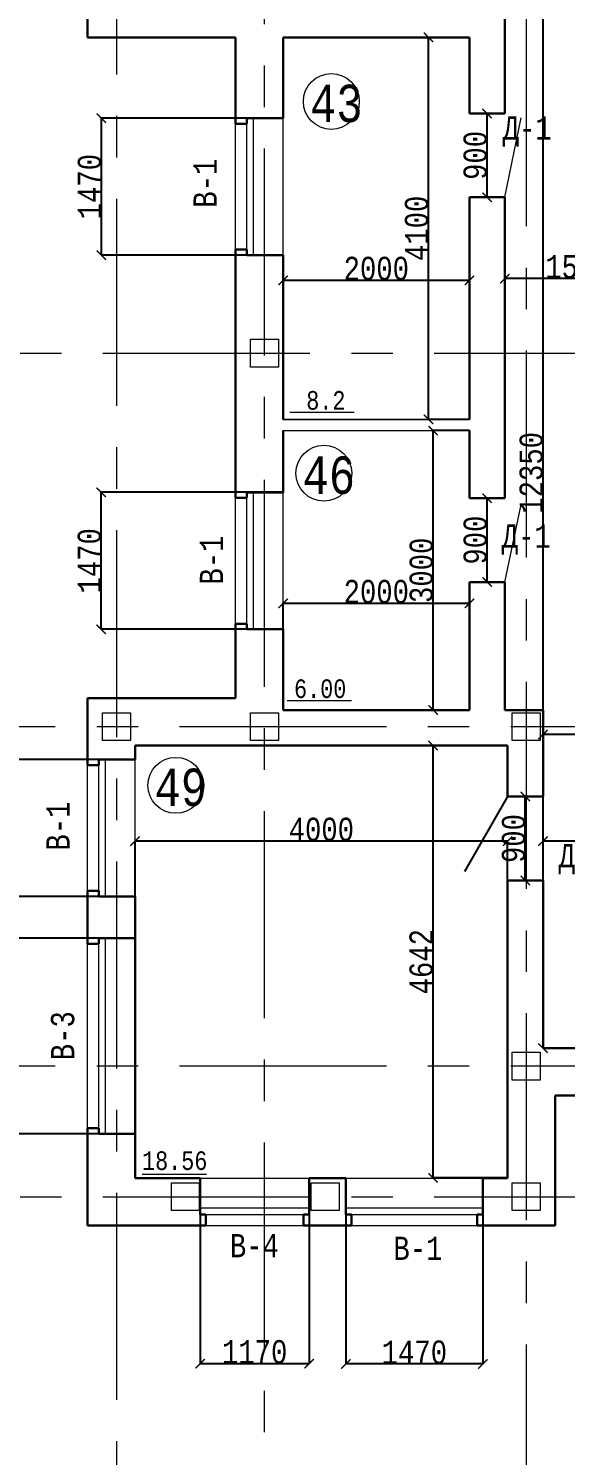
# Model space of a CAD drawing. Header units: millimetres. Extents: x -689206 to 4969298, y -1019800 to 703299.
# Drawn here: x 51259 to 57024, y -363275 to -347960 of the extents above; entities that cross this region are included whole.
import ezdxf

# ---------------------------------------------------------------- set-up
doc = ezdxf.new("R2010")
doc.units = ezdxf.units.MM
doc.linetypes.add('осеваяX2', pattern=[101.6, 63.5, -12.7, 12.7, -12.7])
for name, color, linetype, lineweight in [('несущие', 7, 'Continuous', 30), ('ОКНА', 250, 'Continuous', 20), ('ПЕРЕГОРОДКИ', 252, 'Continuous', 9), ('РАЗМЕРЫ', 7, 'Continuous', 9), ('стены', 7, 'Continuous', 20)]:
    doc.layers.add(name, color=color, linetype=linetype, lineweight=lineweight)
doc.layers.add('четотам', color=7, linetype='Continuous')
doc.styles.add('Аннотативный', font='isocteur.ttf', dxfattribs={"width": 0.7, "height": 250})
doc.dimstyles.new('Аннотативный', dxfattribs={"dimscale": 0, "dimtxt": 250, "dimasz": 100, "dimexe": 1.25, "dimexo": 0.625, "dimtad": 1, "dimdec": 0, "dimtxsty": 'Аннотативный', "dimblk": 'ARCHTICK', "dimcen": 2.5, "dimadec": 0, "dimazin": 0, "dimtfac": 1, "dimtdec": 0, "dimtmove": 0, "dimatfit": 3, "dimfxl": 1, "dimarcsym": 0})

# ---------------------------------------------------------------- blocks, each defined once
blk = doc.blocks.new('_ArchTick')
at = {"color": 0, "linetype": 'ByBlock', "const_width": 0.15}
blk.add_lwpolyline([(-0.5, -0.5), (0.5, 0.5)], dxfattribs=at)
blk = doc.blocks.new('*D1716')
at = {"layer": 'Defpoints', "color": 0, "lineweight": 20, "transparency": 16777216}
for p in [(55603, -352275), (55993, -352275), (55993, -355275)]:
    blk.add_point(p, dxfattribs=at)
at = {"layer": 'стены', "color": 0, "lineweight": -2, "transparency": 16777216}
for p, q in [((55992, -352275), (55602, -352275)), ((55603, -355275), (55603, -352275)), ((55992, -355275), (55602, -355275))]:
    blk.add_line(p, q, dxfattribs=at)
at = {"layer": 'стены', "color": 0, "lineweight": -2, "transparency": 16777216, "xscale": 100, "yscale": 100, "zscale": 100}
for p, rotation in [((55603, -352275), 90), ((55603, -355275), 270)]:
    blk.add_blockref('_ArchTick', p, dxfattribs=dict(at, rotation=rotation))
at = {"layer": 'стены', "color": 0, "lineweight": 5, "transparency": 16777216, "insert": (55478, -353775), "char_height": 250, "attachment_point": 5, "rotation": 90, "style": 'Аннотативный'}
blk.add_mtext('3000', dxfattribs=at)
blk = doc.blocks.new('*D1721')
at = {"layer": 'Defpoints', "color": 0, "lineweight": 20, "transparency": 16777216}
for p in [(55553, -348055), (55993, -348055), (55993, -352155)]:
    blk.add_point(p, dxfattribs=at)
at = {"layer": 'стены', "color": 0, "lineweight": -2, "transparency": 16777216}
for p, q in [((55992, -348055), (55551, -348055)), ((55553, -352155), (55553, -348055)), ((55992, -352155), (55551, -352155))]:
    blk.add_line(p, q, dxfattribs=at)
at = {"layer": 'стены', "color": 0, "lineweight": -2, "transparency": 16777216, "xscale": 100, "yscale": 100, "zscale": 100}
for p, rotation in [((55553, -348055), 90), ((55553, -352155), 270)]:
    blk.add_blockref('_ArchTick', p, dxfattribs=dict(at, rotation=rotation))
at = {"layer": 'стены', "color": 0, "lineweight": 5, "transparency": 16777216, "insert": (55427, -350105), "char_height": 250, "attachment_point": 5, "rotation": 90, "style": 'Аннотативный'}
blk.add_mtext('4100', dxfattribs=at)
blk = doc.blocks.new('*D1722')
at = {"layer": 'Defpoints', "color": 0, "lineweight": 20, "transparency": 16777216}
for p in [(53993, -350663), (53993, -352155), (55993, -352155)]:
    blk.add_point(p, dxfattribs=at)
at = {"layer": 'стены', "color": 0, "lineweight": -2, "transparency": 16777216}
for p, q in [((53993, -352155), (53993, -350662)), ((55993, -350663), (53993, -350663)), ((55993, -352155), (55993, -350662))]:
    blk.add_line(p, q, dxfattribs=at)
at = {"layer": 'стены', "color": 0, "lineweight": -2, "transparency": 16777216, "xscale": 100, "yscale": 100, "zscale": 100, "rotation": 180}
blk.add_blockref('_ArchTick', (53993, -350663), dxfattribs=at)
at = {"layer": 'стены', "color": 0, "lineweight": -2, "transparency": 16777216, "xscale": 100, "yscale": 100, "zscale": 100}
blk.add_blockref('_ArchTick', (55993, -350663), dxfattribs=at)
at = {"layer": 'стены', "color": 0, "lineweight": 5, "transparency": 16777216, "insert": (54993, -350537), "char_height": 250, "attachment_point": 5, "style": 'Аннотативный'}
blk.add_mtext('2000', dxfattribs=at)
blk = doc.blocks.new('*D1723')
at = {"layer": 'Defpoints', "color": 0, "lineweight": 20, "transparency": 16777216}
for p in [(56373, -350644), (56373, -352015), (57943, -352015)]:
    blk.add_point(p, dxfattribs=at)
at = {"layer": 'стены', "color": 0, "lineweight": -2, "transparency": 16777216}
for p, q in [((56373, -352015), (56373, -350642)), ((57943, -350644), (56373, -350644)), ((57943, -352015), (57943, -350642))]:
    blk.add_line(p, q, dxfattribs=at)
at = {"layer": 'стены', "color": 0, "lineweight": -2, "transparency": 16777216, "xscale": 100, "yscale": 100, "zscale": 100, "rotation": 180}
blk.add_blockref('_ArchTick', (56373, -350644), dxfattribs=at)
at = {"layer": 'стены', "color": 0, "lineweight": -2, "transparency": 16777216, "xscale": 100, "yscale": 100, "zscale": 100}
blk.add_blockref('_ArchTick', (57943, -350644), dxfattribs=at)
at = {"layer": 'стены', "color": 0, "lineweight": 5, "transparency": 16777216, "insert": (57158, -350518), "char_height": 250, "attachment_point": 5, "style": 'Аннотативный'}
blk.add_mtext('1570', dxfattribs=at)
blk = doc.blocks.new('*D1724')
at = {"layer": 'Defpoints', "color": 0, "lineweight": 20, "transparency": 16777216}
for p in [(56783, -356682), (56783, -357179), (59693, -357179)]:
    blk.add_point(p, dxfattribs=at)
at = {"layer": 'стены', "color": 0, "lineweight": -2, "transparency": 16777216}
for p, q in [((56783, -357178), (56783, -356681)), ((59693, -356682), (56783, -356682)), ((59693, -357178), (59693, -356681))]:
    blk.add_line(p, q, dxfattribs=at)
at = {"layer": 'стены', "color": 0, "lineweight": -2, "transparency": 16777216, "xscale": 100, "yscale": 100, "zscale": 100, "rotation": 180}
blk.add_blockref('_ArchTick', (56783, -356682), dxfattribs=at)
at = {"layer": 'стены', "color": 0, "lineweight": -2, "transparency": 16777216, "xscale": 100, "yscale": 100, "zscale": 100}
blk.add_blockref('_ArchTick', (59693, -356682), dxfattribs=at)
at = {"layer": 'стены', "color": 0, "lineweight": 5, "transparency": 16777216, "insert": (58238, -356557), "char_height": 250, "attachment_point": 5, "style": 'Аннотативный'}
blk.add_mtext('2910', dxfattribs=at)
blk = doc.blocks.new('*D1712')
at = {"layer": 'Defpoints', "color": 0, "lineweight": 20, "transparency": 16777216}
for p in [(56593, -356204), (56593, -356204), (56593, -357104)]:
    blk.add_point(p, dxfattribs=at)
at = {"layer": 'стены', "color": 0, "lineweight": -2, "transparency": 16777216}
for p, q in [((56593, -357104), (56593, -356204)), ((56594, -356204), (56595, -356204)), ((56594, -357104), (56595, -357104))]:
    blk.add_line(p, q, dxfattribs=at)
at = {"layer": 'стены', "color": 0, "lineweight": -2, "transparency": 16777216, "xscale": 100, "yscale": 100, "zscale": 100}
for p, rotation in [((56593, -356204), 90), ((56593, -357104), 270)]:
    blk.add_blockref('_ArchTick', p, dxfattribs=dict(at, rotation=rotation))
at = {"layer": 'стены', "color": 0, "lineweight": 5, "transparency": 16777216, "insert": (56468, -356654), "char_height": 250, "attachment_point": 5, "rotation": 90, "style": 'Аннотативный'}
blk.add_mtext('900', dxfattribs=at)
blk = doc.blocks.new('*D1713')
at = {"layer": 'Defpoints', "color": 0, "lineweight": 5, "transparency": 16777216}
for p in [(56783, -355536), (62813, -355785), (56783, -355915)]:
    blk.add_point(p, dxfattribs=at)
at = {"layer": 'стены', "color": 0, "lineweight": -2, "transparency": 16777216}
for p, q in [((56783, -355915), (56783, -355535)), ((62813, -355536), (56783, -355536)), ((62813, -355785), (62813, -355535))]:
    blk.add_line(p, q, dxfattribs=at)
at = {"layer": 'стены', "color": 0, "lineweight": -2, "transparency": 16777216, "xscale": 100, "yscale": 100, "zscale": 100, "rotation": 180}
blk.add_blockref('_ArchTick', (56783, -355536), dxfattribs=at)
at = {"layer": 'стены', "color": 0, "lineweight": -2, "transparency": 16777216, "xscale": 100, "yscale": 100, "zscale": 100}
blk.add_blockref('_ArchTick', (62813, -355536), dxfattribs=at)
at = {"layer": 'стены', "color": 0, "lineweight": 5, "transparency": 16777216, "insert": (59798, -355411), "char_height": 250, "attachment_point": 5, "style": 'Аннотативный'}
blk.add_mtext('6030', dxfattribs=at)
blk = doc.blocks.new('*D1728')
at = {"layer": 'Defpoints', "color": 0, "lineweight": 20, "transparency": 16777216}
for p in [(56783, -346555), (56962, -346555), (56962, -358903)]:
    blk.add_point(p, dxfattribs=at)
at = {"layer": 'РАЗМЕРЫ', "color": 0, "lineweight": -2, "transparency": 16777216}
for p, q in [((56962, -346555), (56782, -346555)), ((56783, -358903), (56783, -346555)), ((56962, -358903), (56782, -358903))]:
    blk.add_line(p, q, dxfattribs=at)
at = {"layer": 'РАЗМЕРЫ', "color": 0, "lineweight": -2, "transparency": 16777216, "xscale": 100, "yscale": 100, "zscale": 100}
for p, rotation in [((56783, -346555), 90), ((56783, -358903), 270)]:
    blk.add_blockref('_ArchTick', p, dxfattribs=dict(at, rotation=rotation))
at = {"layer": 'РАЗМЕРЫ', "color": 0, "lineweight": 5, "transparency": 16777216, "insert": (56658, -352729), "char_height": 250, "attachment_point": 5, "rotation": 90, "style": 'Аннотативный'}
blk.add_mtext('12350', dxfattribs=at)
blk = doc.blocks.new('*D1753')
at = {"layer": 'Defpoints', "color": 0, "linetype": 'ByBlock', "lineweight": 0, "transparency": 16777216}
for p in [(54667, -360297), (56137, -360297), (54667, -362293)]:
    blk.add_point(p, dxfattribs=at)
at = {"layer": 'РАЗМЕРЫ', "color": 0, "linetype": 'ByBlock', "lineweight": -2, "transparency": 16777216}
for p, q in [((54667, -360298), (54667, -362294)), ((56137, -360298), (56137, -362294)), ((56137, -362293), (54667, -362293))]:
    blk.add_line(p, q, dxfattribs=at)
at = {"layer": 'РАЗМЕРЫ', "color": 0, "linetype": 'ByBlock', "lineweight": -2, "transparency": 16777216, "xscale": 100, "yscale": 100, "zscale": 100, "rotation": 180}
blk.add_blockref('_ArchTick', (54667, -362293), dxfattribs=at)
at = {"layer": 'РАЗМЕРЫ', "color": 0, "linetype": 'ByBlock', "lineweight": -2, "transparency": 16777216, "xscale": 100, "yscale": 100, "zscale": 100}
blk.add_blockref('_ArchTick', (56137, -362293), dxfattribs=at)
at = {"layer": 'РАЗМЕРЫ', "color": 0, "linetype": 'ByBlock', "lineweight": 5, "transparency": 16777216, "insert": (55402, -362168), "char_height": 250, "attachment_point": 5, "style": 'Аннотативный'}
blk.add_mtext('1470', dxfattribs=at)
blk = doc.blocks.new('*D1754')
at = {"layer": 'Defpoints', "color": 0, "linetype": 'ByBlock', "lineweight": 0, "transparency": 16777216}
for p in [(50425, -357723), (52403, -357723), (52403, -359823)]:
    blk.add_point(p, dxfattribs=at)
at = {"layer": 'РАЗМЕРЫ', "color": 0, "linetype": 'ByBlock', "lineweight": -2, "transparency": 16777216}
for p, q in [((52403, -357723), (50424, -357723)), ((50425, -359823), (50425, -357723)), ((52403, -359823), (50424, -359823))]:
    blk.add_line(p, q, dxfattribs=at)
at = {"layer": 'РАЗМЕРЫ', "color": 0, "linetype": 'ByBlock', "lineweight": -2, "transparency": 16777216, "xscale": 100, "yscale": 100, "zscale": 100}
for p, rotation in [((50425, -357723), 90), ((50425, -359823), 270)]:
    blk.add_blockref('_ArchTick', p, dxfattribs=dict(at, rotation=rotation))
at = {"layer": 'РАЗМЕРЫ', "color": 0, "linetype": 'ByBlock', "lineweight": 5, "transparency": 16777216, "insert": (50300, -358773), "char_height": 250, "attachment_point": 5, "rotation": 90, "style": 'Аннотативный'}
blk.add_mtext('2100', dxfattribs=at)
blk = doc.blocks.new('*D1755')
at = {"layer": 'Defpoints', "color": 0, "linetype": 'ByBlock', "lineweight": 0, "transparency": 16777216}
for p in [(50425, -355805), (52403, -355805), (52403, -357275)]:
    blk.add_point(p, dxfattribs=at)
at = {"layer": 'РАЗМЕРЫ', "color": 0, "linetype": 'ByBlock', "lineweight": -2, "transparency": 16777216}
for p, q in [((52403, -355805), (50424, -355805)), ((50425, -357275), (50425, -355805)), ((52403, -357275), (50424, -357275))]:
    blk.add_line(p, q, dxfattribs=at)
at = {"layer": 'РАЗМЕРЫ', "color": 0, "linetype": 'ByBlock', "lineweight": -2, "transparency": 16777216, "xscale": 100, "yscale": 100, "zscale": 100}
for p, rotation in [((50425, -355805), 90), ((50425, -357275), 270)]:
    blk.add_blockref('_ArchTick', p, dxfattribs=dict(at, rotation=rotation))
at = {"layer": 'РАЗМЕРЫ', "color": 0, "linetype": 'ByBlock', "lineweight": 5, "transparency": 16777216, "insert": (50300, -356540), "char_height": 250, "attachment_point": 5, "rotation": 90, "style": 'Аннотативный'}
blk.add_mtext('1470', dxfattribs=at)
blk = doc.blocks.new('*D1767')
at = {"layer": 'Defpoints', "color": 0, "linetype": 'ByBlock', "lineweight": 20, "transparency": 16777216}
for p in [(55602, -355655), (56403, -355655), (56403, -360297)]:
    blk.add_point(p, dxfattribs=at)
at = {"layer": 'РАЗМЕРЫ', "color": 0, "linetype": 'ByBlock', "lineweight": -2, "transparency": 16777216}
for p, q in [((56403, -355655), (55601, -355655)), ((55602, -360297), (55602, -355655)), ((56403, -360297), (55601, -360297))]:
    blk.add_line(p, q, dxfattribs=at)
at = {"layer": 'РАЗМЕРЫ', "color": 0, "linetype": 'ByBlock', "lineweight": -2, "transparency": 16777216, "xscale": 100, "yscale": 100, "zscale": 100}
for p, rotation in [((55602, -355655), 90), ((55602, -360297), 270)]:
    blk.add_blockref('_ArchTick', p, dxfattribs=dict(at, rotation=rotation))
at = {"layer": 'РАЗМЕРЫ', "color": 0, "linetype": 'ByBlock', "lineweight": 5, "transparency": 16777216, "insert": (55476, -357976), "char_height": 250, "attachment_point": 5, "rotation": 90, "style": 'Аннотативный'}
blk.add_mtext('4642', dxfattribs=at)
blk = doc.blocks.new('*D1768')
at = {"layer": 'Defpoints', "color": 0, "linetype": 'ByBlock', "lineweight": 20, "transparency": 16777216}
for p in [(52403, -356682), (52403, -360297), (56403, -360297)]:
    blk.add_point(p, dxfattribs=at)
at = {"layer": 'РАЗМЕРЫ', "color": 0, "linetype": 'ByBlock', "lineweight": -2, "transparency": 16777216}
for p, q in [((52403, -360297), (52403, -356681)), ((56403, -356682), (52403, -356682)), ((56403, -360297), (56403, -356681))]:
    blk.add_line(p, q, dxfattribs=at)
at = {"layer": 'РАЗМЕРЫ', "color": 0, "linetype": 'ByBlock', "lineweight": -2, "transparency": 16777216, "xscale": 100, "yscale": 100, "zscale": 100, "rotation": 180}
blk.add_blockref('_ArchTick', (52403, -356682), dxfattribs=at)
at = {"layer": 'РАЗМЕРЫ', "color": 0, "linetype": 'ByBlock', "lineweight": -2, "transparency": 16777216, "xscale": 100, "yscale": 100, "zscale": 100}
blk.add_blockref('_ArchTick', (56403, -356682), dxfattribs=at)
at = {"layer": 'РАЗМЕРЫ', "color": 0, "linetype": 'ByBlock', "lineweight": 13, "transparency": 16777216, "insert": (54403, -356557), "char_height": 250, "attachment_point": 5, "style": 'Аннотативный'}
blk.add_mtext('4000', dxfattribs=at)
blk = doc.blocks.new('*D1769')
at = {"layer": 'Defpoints', "color": 0, "linetype": 'ByBlock', "lineweight": 0, "transparency": 16777216}
for p in [(52039, -352938), (53993, -352938), (53993, -354408)]:
    blk.add_point(p, dxfattribs=at)
at = {"layer": 'РАЗМЕРЫ', "color": 0, "linetype": 'ByBlock', "lineweight": -2, "transparency": 16777216}
for p, q in [((53992, -352938), (52038, -352938)), ((52039, -354408), (52039, -352938)), ((53992, -354408), (52038, -354408))]:
    blk.add_line(p, q, dxfattribs=at)
at = {"layer": 'РАЗМЕРЫ', "color": 0, "linetype": 'ByBlock', "lineweight": -2, "transparency": 16777216, "xscale": 100, "yscale": 100, "zscale": 100}
for p, rotation in [((52039, -352938), 90), ((52039, -354408), 270)]:
    blk.add_blockref('_ArchTick', p, dxfattribs=dict(at, rotation=rotation))
at = {"layer": 'РАЗМЕРЫ', "color": 0, "linetype": 'ByBlock', "lineweight": 5, "transparency": 16777216, "insert": (51914, -353673), "char_height": 250, "attachment_point": 5, "rotation": 90, "style": 'Аннотативный'}
blk.add_mtext('1470', dxfattribs=at)
blk = doc.blocks.new('*D1770')
at = {"layer": 'Defpoints', "color": 0, "linetype": 'ByBlock', "lineweight": 20, "transparency": 16777216}
for p in [(53993, -354130), (53993, -355275), (55993, -355275)]:
    blk.add_point(p, dxfattribs=at)
at = {"layer": 'РАЗМЕРЫ', "color": 0, "linetype": 'ByBlock', "lineweight": -2, "transparency": 16777216}
for p, q in [((53993, -355275), (53993, -354129)), ((55993, -354130), (53993, -354130)), ((55993, -355275), (55993, -354129))]:
    blk.add_line(p, q, dxfattribs=at)
at = {"layer": 'РАЗМЕРЫ', "color": 0, "linetype": 'ByBlock', "lineweight": -2, "transparency": 16777216, "xscale": 100, "yscale": 100, "zscale": 100, "rotation": 180}
blk.add_blockref('_ArchTick', (53993, -354130), dxfattribs=at)
at = {"layer": 'РАЗМЕРЫ', "color": 0, "linetype": 'ByBlock', "lineweight": -2, "transparency": 16777216, "xscale": 100, "yscale": 100, "zscale": 100}
blk.add_blockref('_ArchTick', (55993, -354130), dxfattribs=at)
at = {"layer": 'РАЗМЕРЫ', "color": 0, "linetype": 'ByBlock', "lineweight": 5, "transparency": 16777216, "insert": (54993, -354005), "char_height": 250, "attachment_point": 5, "style": 'Аннотативный'}
blk.add_mtext('2000', dxfattribs=at)
blk = doc.blocks.new('*D1791')
at = {"layer": 'Defpoints', "color": 0, "linetype": 'ByBlock', "lineweight": 20, "transparency": 16777216}
for p in [(56183, -348872), (56183, -348872), (56183, -349772)]:
    blk.add_point(p, dxfattribs=at)
at = {"layer": 'ПЕРЕГОРОДКИ', "color": 0, "linetype": 'ByBlock', "lineweight": -2, "transparency": 16777216}
for p, q in [((56183, -348872), (56184, -348872)), ((56183, -349772), (56183, -348872)), ((56183, -349772), (56184, -349772))]:
    blk.add_line(p, q, dxfattribs=at)
at = {"layer": 'ПЕРЕГОРОДКИ', "color": 0, "linetype": 'ByBlock', "lineweight": -2, "transparency": 16777216, "xscale": 100, "yscale": 100, "zscale": 100}
for p, rotation in [((56183, -348872), 90), ((56183, -349772), 270)]:
    blk.add_blockref('_ArchTick', p, dxfattribs=dict(at, rotation=rotation))
at = {"layer": 'ПЕРЕГОРОДКИ', "color": 0, "linetype": 'ByBlock', "lineweight": 5, "transparency": 16777216, "insert": (56057, -349322), "char_height": 250, "attachment_point": 5, "rotation": 90, "style": 'Аннотативный'}
blk.add_mtext('900', dxfattribs=at)
blk = doc.blocks.new('*D1792')
at = {"layer": 'Defpoints', "color": 0, "linetype": 'ByBlock', "lineweight": 20, "transparency": 16777216}
for p in [(56183, -353001), (56183, -353001), (56183, -353901)]:
    blk.add_point(p, dxfattribs=at)
at = {"layer": 'ПЕРЕГОРОДКИ', "color": 0, "linetype": 'ByBlock', "lineweight": -2, "transparency": 16777216}
for p, q in [((56183, -353001), (56184, -353001)), ((56183, -353901), (56183, -353001)), ((56183, -353901), (56184, -353901))]:
    blk.add_line(p, q, dxfattribs=at)
at = {"layer": 'ПЕРЕГОРОДКИ', "color": 0, "linetype": 'ByBlock', "lineweight": -2, "transparency": 16777216, "xscale": 100, "yscale": 100, "zscale": 100}
for p, rotation in [((56183, -353001), 90), ((56183, -353901), 270)]:
    blk.add_blockref('_ArchTick', p, dxfattribs=dict(at, rotation=rotation))
at = {"layer": 'ПЕРЕГОРОДКИ', "color": 0, "linetype": 'ByBlock', "lineweight": 5, "transparency": 16777216, "insert": (56057, -353451), "char_height": 250, "attachment_point": 5, "rotation": 90, "style": 'Аннотативный'}
blk.add_mtext('900', dxfattribs=at)
blk = doc.blocks.new('*D3588')
at = {"layer": 'Defpoints', "color": 0, "lineweight": 0, "ltscale": 35, "transparency": 16777216}
for p in [(52041, -348922), (53993, -348922), (53993, -350392)]:
    blk.add_point(p, dxfattribs=at)
at = {"layer": 'РАЗМЕРЫ', "color": 0, "lineweight": -2, "ltscale": 35, "transparency": 16777216}
for p, q in [((53992, -348922), (52039, -348922)), ((52041, -350392), (52041, -348922)), ((53992, -350392), (52039, -350392))]:
    blk.add_line(p, q, dxfattribs=at)
at = {"layer": 'РАЗМЕРЫ', "color": 0, "lineweight": -2, "ltscale": 35, "transparency": 16777216, "xscale": 100, "yscale": 100, "zscale": 100}
for p, rotation in [((52041, -348922), 90), ((52041, -350392), 270)]:
    blk.add_blockref('_ArchTick', p, dxfattribs=dict(at, rotation=rotation))
at = {"layer": 'РАЗМЕРЫ', "color": 0, "lineweight": 0, "ltscale": 35, "transparency": 16777216, "insert": (51915, -349657), "char_height": 250, "attachment_point": 5, "rotation": 90, "style": 'Аннотативный'}
blk.add_mtext('1470', dxfattribs=at)
blk = doc.blocks.new('*D3589')
at = {"layer": 'Defpoints', "color": 0, "lineweight": 0, "ltscale": 35, "transparency": 16777216}
for p in [(53102, -360297), (54272, -360297), (54272, -362289)]:
    blk.add_point(p, dxfattribs=at)
at = {"layer": 'РАЗМЕРЫ', "color": 0, "lineweight": -2, "ltscale": 35, "transparency": 16777216}
for p, q in [((53102, -360298), (53102, -362291)), ((54272, -360298), (54272, -362291)), ((53102, -362289), (54272, -362289))]:
    blk.add_line(p, q, dxfattribs=at)
at = {"layer": 'РАЗМЕРЫ', "color": 0, "lineweight": -2, "ltscale": 35, "transparency": 16777216, "xscale": 100, "yscale": 100, "zscale": 100, "rotation": 180}
blk.add_blockref('_ArchTick', (53102, -362289), dxfattribs=at)
at = {"layer": 'РАЗМЕРЫ', "color": 0, "lineweight": -2, "ltscale": 35, "transparency": 16777216, "xscale": 100, "yscale": 100, "zscale": 100}
blk.add_blockref('_ArchTick', (54272, -362289), dxfattribs=at)
at = {"layer": 'РАЗМЕРЫ', "color": 0, "lineweight": 0, "ltscale": 35, "transparency": 16777216, "insert": (53687, -362164), "char_height": 250, "attachment_point": 5, "style": 'Аннотативный'}
blk.add_mtext('1170', dxfattribs=at)

msp = doc.modelspace()

# ---------------------------------------------------------------- linework, layer by layer
at = {"layer": 'несущие', "color": 0}
for p, q in [((52403.4, -357722.8), (52013.4, -357722.8)), ((52013.4, -357722.8), (52013.4, -357782.8)), ((52013.4, -357782.8), (51893.4, -357782.8)), ((56137.3, -360297.4), (56403.4, -360297.4)), ((56077.3, -360807.4), (56913.4, -360807.4))]:
    msp.add_line(p, q, dxfattribs=at)
at = {"layer": 'несущие', "lineweight": 30}
for p, q in [((52013.4, -359762.8), (51893.4, -359762.8)), ((52013.4, -359822.8), (52013.4, -359762.8)), ((52013.4, -359822.8), (52403.4, -359822.8)), ((52403.4, -360297.4), (53101.6, -360297.4)), ((53101.6, -360297.4), (53101.6, -360687.4)), ((54271.6, -360297.4), (54667.3, -360297.4)), ((54667.3, -360297.4), (54667.3, -360687.4)), ((52403.4, -360807.4), (51893.4, -360807.4)), ((52403.4, -360807.4), (53161.6, -360807.4)), ((54211.6, -360807.4), (54727.3, -360807.4))]:
    msp.add_line(p, q, dxfattribs=at)
at = {"layer": 'ОКНА', "lineweight": 13}
for p, q in [((53602.7, -350332.3), (53602.7, -348982.3)), ((53672.7, -348922.3), (53672.7, -350392.3)), ((53602.7, -354348.4), (53602.7, -352998.4)), ((53672.7, -352938.4), (53672.7, -354408.4)), ((52013.4, -357215.2), (52013.4, -355865.2)), ((52083.4, -355805.2), (52083.4, -357275.2)), ((52083.4, -357722.8), (52083.4, -359822.8)), ((52013.4, -359762.8), (52013.4, -357782.8)), ((53101.6, -360297.4), (54271.6, -360297.4)), ((53101.6, -360617.4), (54271.6, -360617.4)), ((54667.3, -360617.4), (56137.3, -360617.4)), ((53161.6, -360687.4), (54211.6, -360687.4)), ((53161.6, -360807.4), (54211.6, -360807.4)), ((54727.3, -360687.4), (56077.3, -360687.4))]:
    msp.add_line(p, q, dxfattribs=at)
at = {"layer": 'ОКНА', "lineweight": 25}
msp.add_line((52403.4, -357722.8), (52403.4, -359822.8), dxfattribs=at)
at = {"layer": 'ОКНА', "color": 0, "lineweight": 13}
for p, q in [((54667.3, -360297.4), (56137.3, -360297.4)), ((54727.3, -360807.4), (56077.3, -360807.4))]:
    msp.add_line(p, q, dxfattribs=at)
at = {"layer": 'ПЕРЕГОРОДКИ', "color": 18, "linetype": 'ByBlock', "lineweight": 9, "true_color": 0x000000}
for p, q in [((56372.7, -349771.6), (56549.4, -348918.2)), ((56372.7, -353901.5), (56543.7, -353086))]:
    msp.add_line(p, q, dxfattribs=at)
at = {"layer": 'ПЕРЕГОРОДКИ', "color": 18, "linetype": 'ByBlock', "lineweight": 30, "true_color": 0x000000}
for p, q in [((55992.7, -353001.5), (56372.7, -353001.5)), ((56372.7, -353901.5), (55992.7, -353901.5)), ((56372.7, -353901.5), (56372.7, -354180.1))]:
    msp.add_line(p, q, dxfattribs=at)
at = {"layer": 'РАЗМЕРЫ', "linetype": 'осеваяX2', "lineweight": 5, "ltscale": 35}
for p, q in [((53792.7, -379917.7), (53792.7, -330080)), ((56603.4, -330080), (56603.4, -379917.7)), ((52203.4, -342675.4), (52203.4, -379917.7)), ((108442.7, -355453.3), (41390, -355453.3)), ((108442.7, -359098.1), (41390, -359098.1))]:
    msp.add_line(p, q, dxfattribs=at)
at = {"layer": 'РАЗМЕРЫ', "color": 0, "lineweight": 30}
for p, q in [((53602.7, -348982.3), (53482.7, -348982.3)), ((53602.7, -348922.3), (53602.7, -348982.3)), ((53602.7, -348922.3), (53992.7, -348922.3)), ((53602.7, -350332.3), (53482.7, -350332.3)), ((53602.7, -350392.3), (53602.7, -350332.3)), ((53602.7, -350392.3), (53992.7, -350392.3)), ((53602.7, -352998.4), (53482.7, -352998.4)), ((53602.7, -352938.4), (53602.7, -352998.4)), ((53602.7, -352938.4), (53992.7, -352938.4))]:
    msp.add_line(p, q, dxfattribs=at)
at = {"layer": 'РАЗМЕРЫ', "lineweight": 13}
for p, q in [((53482.7, -350332.3), (53482.7, -348982.3)), ((53992.7, -350392.3), (53992.7, -348922.3)), ((53482.7, -354348.4), (53482.7, -352998.4)), ((53992.7, -354408.4), (53992.7, -352938.4)), ((51893.4, -357215.2), (51893.4, -355865.2)), ((52403.4, -357275.2), (52403.4, -355805.2)), ((51893.4, -359762.8), (51893.4, -357782.8))]:
    msp.add_line(p, q, dxfattribs=at)
at = {"layer": 'РАЗМЕРЫ', "color": 18, "linetype": 'ByBlock', "lineweight": 30, "true_color": 0x000000}
for p, q in [((56372.7, -348871.6), (55992.7, -348871.6)), ((55992.7, -349771.6), (56372.7, -349771.6))]:
    msp.add_line(p, q, dxfattribs=at)
at = {"layer": 'РАЗМЕРЫ'}
for p, q in [((54064.6, -352077.9), (54753.8, -352077.9)), ((52479.3, -360256.2), (53168.5, -360256.2))]:
    msp.add_line(p, q, dxfattribs=at)
at = {"layer": 'РАЗМЕРЫ', "lineweight": 30}
for p, q in [((53602.7, -354348.4), (53482.7, -354348.4)), ((53602.7, -354408.4), (53602.7, -354348.4)), ((53602.7, -354408.4), (53992.7, -354408.4)), ((52013.4, -355865.2), (51893.4, -355865.2)), ((52013.4, -355805.2), (52013.4, -355865.2)), ((52013.4, -355805.2), (52403.4, -355805.2)), ((52013.4, -357215.2), (51893.4, -357215.2)), ((52013.4, -357275.2), (52013.4, -357215.2)), ((52013.4, -357275.2), (52403.4, -357275.2)), ((53101.6, -360687.4), (53161.6, -360687.4)), ((53161.6, -360687.4), (53161.6, -360807.4)), ((54271.6, -360687.4), (54211.6, -360687.4)), ((54211.6, -360687.4), (54211.6, -360807.4)), ((54667.3, -360687.4), (54727.3, -360687.4)), ((54727.3, -360687.4), (54727.3, -360807.4)), ((56137.3, -360687.4), (56077.3, -360687.4)), ((56077.3, -360687.4), (56077.3, -360807.4))]:
    msp.add_line(p, q, dxfattribs=at)
at = {"layer": 'РАЗМЕРЫ', "color": 18, "true_color": 0x000000}
msp.add_line((54036.3, -355172.5), (54725.5, -355172.5), dxfattribs=at)
at = {"layer": 'стены', "lineweight": 30}
for p, q in [((51893.4, -345628.5), (51893.4, -348055.4)), ((56372.7, -348871.6), (56372.7, -347675.4)), ((52403.4, -348055.4), (51893.4, -348055.4)), ((52403.4, -348055.4), (53482.7, -348055.4)), ((53482.7, -348982.3), (53482.7, -348055.4)), ((53992.7, -348055.4), (54705.7, -348055.4)), ((55992.7, -348055.4), (53992.7, -348055.4)), ((53992.7, -348055.4), (53992.7, -348922.3)), ((56372.7, -353001.5), (56372.7, -349771.6)), ((53482.7, -352998.4), (53482.7, -350332.3)), ((53992.7, -350392.3), (53992.7, -352155.4)), ((53992.7, -352275.4), (53992.7, -352938.4)), ((55992.7, -352275.4), (55992.7, -353001.5)), ((55992.7, -353901.5), (55992.7, -355275.4)), ((56372.7, -355275.4), (56372.7, -353901.5)), ((53482.7, -355145.4), (53482.7, -354348.4)), ((53992.7, -355275.4), (53992.7, -354408.4)), ((53992.7, -355275.4), (53992.7, -354408.4)), ((51893.4, -355865.2), (51893.4, -355145.4)), ((51893.4, -355145.4), (53482.7, -355145.4)), ((53992.7, -355275.4), (54705.7, -355275.4)), ((54705.7, -355275.4), (53992.7, -355275.4)), ((54705.7, -355275.4), (55992.7, -355275.4)), ((56372.7, -355275.4), (56783.4, -355275.4)), ((56783.4, -356203.9), (56783.4, -355275.4)), ((52403.4, -355805.2), (52403.4, -355655.4)), ((52403.4, -355655.4), (54705.7, -355655.4)), ((54705.7, -355655.4), (56403.4, -355655.4)), ((56403.4, -356203.9), (56403.4, -355655.4)), ((56783.4, -356203.9), (56403.4, -356203.9)), ((56403.4, -360297.4), (56403.4, -357103.9)), ((56403.4, -357103.9), (56783.4, -357103.9)), ((56783.4, -358902.5), (56783.4, -357103.9)), ((51893.4, -357782.8), (51893.4, -357215.2)), ((52403.4, -357722.8), (52403.4, -357275.2)), ((56783.4, -358902.5), (57141.3, -358902.5)), ((57201.3, -359412.5), (56913.4, -359412.5)), ((56913.4, -360807.4), (56913.4, -359412.5)), ((51893.4, -360807.4), (51893.4, -359762.8)), ((52403.4, -360297.4), (52403.4, -359822.8)), ((54271.6, -360297.4), (54271.6, -360687.4))]:
    msp.add_line(p, q, dxfattribs=at)
at = {"layer": 'стены', "lineweight": 25}
for p, q in [((55992.7, -348055.4), (54705.7, -348055.4)), ((53992.7, -352938.4), (53992.7, -352275.4))]:
    msp.add_line(p, q, dxfattribs=at)
at = {"layer": 'стены', "color": 7, "lineweight": 30, "true_color": 0xffffff}
for p, q in [((55992.7, -348871.6), (55992.7, -348055.4)), ((55992.7, -352155.4), (55992.7, -349771.6))]:
    msp.add_line(p, q, dxfattribs=at)
at = {"layer": 'стены', "color": 18, "lineweight": 30, "true_color": 0x000000}
for p, q in [((55992.7, -348871.6), (55992.7, -348055.4)), ((55992.7, -352155.4), (55992.7, -349771.6)), ((56137.3, -360297.4), (56137.3, -360687.4))]:
    msp.add_line(p, q, dxfattribs=at)
at = {"layer": 'стены', "linetype": 'осеваяX2', "lineweight": 5, "ltscale": 35}
for p, q in [((41390, -351445.4), (108442.7, -351445.4)), ((41390, -360497.4), (108442.7, -360497.4))]:
    msp.add_line(p, q, dxfattribs=at)
at = {"layer": 'стены', "lineweight": 13}
for p, q in [((55992.7, -352155.4), (53992.7, -352155.4)), ((53992.7, -352155.4), (55992.7, -352155.4)), ((53992.7, -352275.4), (55992.7, -352275.4))]:
    msp.add_line(p, q, dxfattribs=at)
at = {"layer": 'стены', "color": 7, "lineweight": 25, "true_color": 0xffffff}
msp.add_line((56403.4, -356203.9), (55938.4, -357009.2), dxfattribs=at)
at = {"layer": 'стены', "lineweight": 20}
for points in [[(53642.7, -351295.4), (53942.7, -351295.4), (53942.7, -351595.4), (53642.7, -351595.4)], [(52053.4, -355303.3), (52353.4, -355303.3), (52353.4, -355603.3), (52053.4, -355603.3)], [(53642.7, -355303.3), (53942.7, -355303.3), (53942.7, -355603.3), (53642.7, -355603.3)], [(56453.4, -355303.3), (56753.4, -355303.3), (56753.4, -355603.3), (56453.4, -355603.3)], [(56453.4, -358948.1), (56753.4, -358948.1), (56753.4, -359248.1), (56453.4, -359248.1)], [(52792.7, -360347.4), (53092.7, -360347.4), (53092.7, -360647.4), (52792.7, -360647.4)], [(54292.7, -360347.4), (54592.7, -360347.4), (54592.7, -360647.4), (54292.7, -360647.4)], [(56453.4, -360347.4), (56753.4, -360347.4), (56753.4, -360647.4), (56453.4, -360647.4)]]:
    msp.add_lwpolyline(points, close=True, dxfattribs=at)
at = {"layer": 'четотам', "lineweight": 13}
for centre in [(54510, -348743), (54430, -352733), (52840, -356083)]:
    msp.add_circle(centre, 300, dxfattribs=at)

# ---------------------------------------------------------------- texts
at = {"layer": 'РАЗМЕРЫ', "lineweight": 13, "ltscale": 150, "char_height": 401.1, "width": 1460, "attachment_point": 1, "style": 'Аннотативный'}
for s, insert in [('43', (54282, -348563.1)), ('46', (54202, -352553.1)), ('49', (52612, -355903.1))]:
    msp.add_mtext(s, dxfattribs=dict(at, insert=insert))
at = {"layer": 'РАЗМЕРЫ', "lineweight": 20, "ltscale": 150, "char_height": 250, "width": 922.913, "attachment_point": 1, "style": 'Аннотативный'}
for s, insert in [('Д-1', (56350, -348902.5)), ('Д-1', (56340, -353282.5)), ('Д-1', (56950, -356712.5)), ('В-4', (53420.9, -360897.5)), ('В-1', (55176.9, -360926.2))]:
    msp.add_mtext(s, dxfattribs=dict(at, insert=insert))
at = {"layer": 'РАЗМЕРЫ', "lineweight": 20, "ltscale": 150, "char_height": 250, "width": 922.913, "attachment_point": 1, "rotation": 90, "style": 'Аннотативный'}
for s, insert in [('В-1', (53030, -349883)), ('В-1', (53098.2, -353928.2)), ('В-1', (51450, -356783)), ('В-3', (51500, -359033))]:
    msp.add_mtext(s, dxfattribs=dict(at, insert=insert))
at = {"layer": 'РАЗМЕРЫ', "char_height": 200, "width": 656.117, "attachment_point": 1, "style": 'Аннотативный'}
for s, insert in [('8.2', (54241.2, -351850.9)), ('18.56', (52477.9, -360010.8))]:
    msp.add_mtext(s, dxfattribs=dict(at, insert=insert))
at = {"layer": 'РАЗМЕРЫ', "color": 18, "true_color": 0x000000, "insert": (54109.8, -354945.5), "char_height": 200, "width": 656.117, "attachment_point": 1, "style": 'Аннотативный'}
msp.add_mtext('6.00', dxfattribs=at)

# ---------------------------------------------------------------- dimensions: what is measured, and where the dimension line sits
at = {"layer": 'ПЕРЕГОРОДКИ', "color": 18, "linetype": 'ByBlock', "lineweight": 5, "true_color": 0x000000}
for base, p1, p2, picture, middle in [((56182.7, -348871.6), (56182.7, -349771.6), (56182.7, -348871.6), '*D1791', (56057.1, -349321.6)), ((56182.7, -353001.5), (56182.7, -353901.5), (56182.7, -353001.5), '*D1792', (56057.1, -353451.5))]:
    dim = msp.add_linear_dim(base=base, p1=p1, p2=p2, angle=90, dimstyle='Аннотативный', dxfattribs=at)
    dim.commit()
    dim.dimension.update_dxf_attribs({"geometry": picture, "text_midpoint": middle})
at = {"layer": 'РАЗМЕРЫ', "lineweight": 5}
dim = msp.add_linear_dim(base=(56783.4, -346555.4), p1=(56962.3, -358902.5), p2=(56962.3, -346555.4), angle=90, text='12350', dimstyle='Аннотативный', dxfattribs=at)
dim.commit()
dim.dimension.update_dxf_attribs({"geometry": '*D1728', "text_midpoint": (56657.7, -352728.9)})
at = {"layer": 'РАЗМЕРЫ', "lineweight": 0, "ltscale": 35}
dim = msp.add_linear_dim(base=(52040.7, -348922.3), p1=(53992.7, -350392.3), p2=(53992.7, -348922.3), angle=90, dimstyle='Аннотативный', dxfattribs=at)
dim.commit()
dim.dimension.update_dxf_attribs({"geometry": '*D3588', "text_midpoint": (51915.1, -349657.3)})
at = {"layer": 'РАЗМЕРЫ', "color": 18, "linetype": 'ByBlock', "lineweight": 5, "true_color": 0x000000}
for base, p1, p2, picture, middle in [((52039.5, -352938.4), (53992.7, -354408.4), (53992.7, -352938.4), '*D1769', (51913.8, -353673.4)), ((55602.1, -355655.4), (56403.4, -360297.4), (56403.4, -355655.4), '*D1767', (55476.5, -357976.4)), ((50425.3, -355805.2), (52403.4, -357275.2), (52403.4, -355805.2), '*D1755', (50299.7, -356540.2)), ((50425.3, -357722.8), (52403.4, -359822.8), (52403.4, -357722.8), '*D1754', (50299.7, -358772.8))]:
    dim = msp.add_linear_dim(base=base, p1=p1, p2=p2, angle=90, dimstyle='Аннотативный', dxfattribs=at)
    dim.commit()
    dim.dimension.update_dxf_attribs({"geometry": picture, "text_midpoint": middle})
for base, p1, p2, picture, middle in [((53992.7, -354130.3), (55992.7, -355275.4), (53992.7, -355275.4), '*D1770', (54992.7, -354004.7)), ((54667.3, -362293.2), (56137.3, -360297.4), (54667.3, -360297.4), '*D1753', (55402.3, -362167.6))]:
    dim = msp.add_linear_dim(base=base, p1=p1, p2=p2, dimstyle='Аннотативный', dxfattribs=at)
    dim.commit()
    dim.dimension.update_dxf_attribs({"geometry": picture, "text_midpoint": middle})
at = {"layer": 'РАЗМЕРЫ', "color": 18, "linetype": 'ByBlock', "lineweight": 13, "true_color": 0x000000}
dim = msp.add_linear_dim(base=(52403.4, -356682.4), p1=(56403.4, -360297.4), p2=(52403.4, -360297.4), dimstyle='Аннотативный', dxfattribs=at)
dim.commit()
dim.dimension.update_dxf_attribs({"geometry": '*D1768', "text_midpoint": (54403.4, -356556.8)})
at = {"layer": 'РАЗМЕРЫ', "lineweight": 0, "ltscale": 35}
dim = msp.add_linear_dim(base=(54271.6, -362289.5), p1=(53101.6, -360297.4), p2=(54271.6, -360297.4), dimstyle='Аннотативный', dxfattribs=at)
dim.commit()
dim.dimension.update_dxf_attribs({"geometry": '*D3589', "text_midpoint": (53686.6, -362163.8)})
at = {"layer": 'стены', "lineweight": 5}
dim = msp.add_linear_dim(base=(55552.7, -348055.4), p1=(55992.7, -352155.4), p2=(55992.7, -348055.4), angle=90, dimstyle='Аннотативный', dxfattribs=at)
dim.commit()
dim.dimension.update_dxf_attribs({"geometry": '*D1721', "text_midpoint": (55552.7, -350105.4), "dimtype": 160})
dim = msp.add_linear_dim(base=(53992.7, -350663), p1=(55992.7, -352155.4), p2=(53992.7, -352155.4), dimstyle='Аннотативный', dxfattribs=at)
dim.commit()
dim.dimension.update_dxf_attribs({"geometry": '*D1722', "text_midpoint": (54992.7, -350537.4)})
dim = msp.add_linear_dim(base=(56372.7, -350643.7), p1=(57942.7, -352015.4), p2=(56372.7, -352015.4), dimstyle='Аннотативный', dxfattribs=at)
dim.commit()
dim.dimension.update_dxf_attribs({"geometry": '*D1723', "text_midpoint": (57157.7, -350643.7), "dimtype": 160})
for base, p1, p2, picture, middle in [((55603.4, -352275.4), (55992.7, -355275.4), (55992.7, -352275.4), '*D1716', (55477.7, -353775.4)), ((56593.4, -356203.9), (56593.4, -357103.9), (56593.4, -356203.9), '*D1712', (56467.7, -356653.9))]:
    dim = msp.add_linear_dim(base=base, p1=p1, p2=p2, angle=90, dimstyle='Аннотативный', dxfattribs=at)
    dim.commit()
    dim.dimension.update_dxf_attribs({"geometry": picture, "text_midpoint": middle})
for base, p1, p2, text, picture, middle in [((56783.4, -355536.1), (62812.7, -355785.4), (56783.4, -355915.4), '6030', '*D1713', (59798, -355410.5)), ((56783.4, -356682.4), (59692.7, -357179), (56783.4, -357179), '2910', '*D1724', (58238, -356556.8))]:
    dim = msp.add_linear_dim(base=base, p1=p1, p2=p2, text=text, dimstyle='Аннотативный', dxfattribs=at)
    dim.commit()
    dim.dimension.update_dxf_attribs({"geometry": picture, "text_midpoint": middle})

doc.saveas('drawing.dxf')
